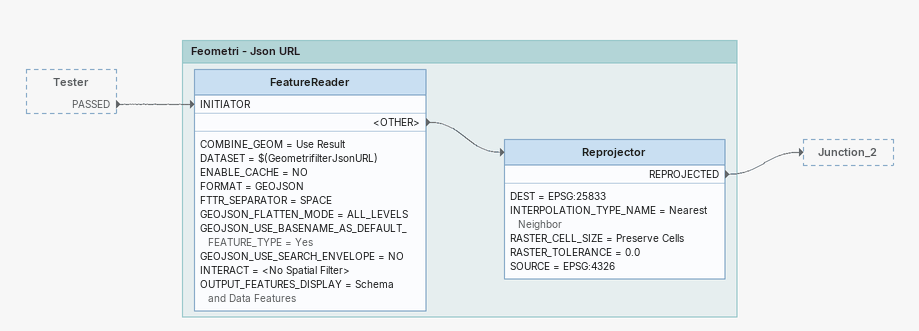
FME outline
Tester [outside]
    PASSED -> FeatureReader [INITIATOR]

Bookmark: Feometri - Json URL
FeatureReader
    COMBINE_GEOM = Use Result
    DATASET = $(GeometrifilterJsonURL)
    ENABLE_CACHE = NO
    FORMAT = GEOJSON
    FTTR_SEPARATOR = SPACE
    GEOJSON_FLATTEN_MODE = ALL_LEVELS
    GEOJSON_USE_BASENAME_AS_DEFAULT_FEATURE_TYPE = Yes
    GEOJSON_USE_SEARCH_ENVELOPE = NO
    INTERACT = <No Spatial Filter>
    OUTPUT_FEATURES_DISPLAY = Schema and Data Features
    <OTHER> -> Reprojector
Reprojector
    DEST = EPSG:25833
    INTERPOLATION_TYPE_NAME = Nearest Neighbor
    RASTER_CELL_SIZE = Preserve Cells
    RASTER_TOLERANCE = 0.0
    SOURCE = EPSG:4326
    REPROJECTED -> Junction_2
